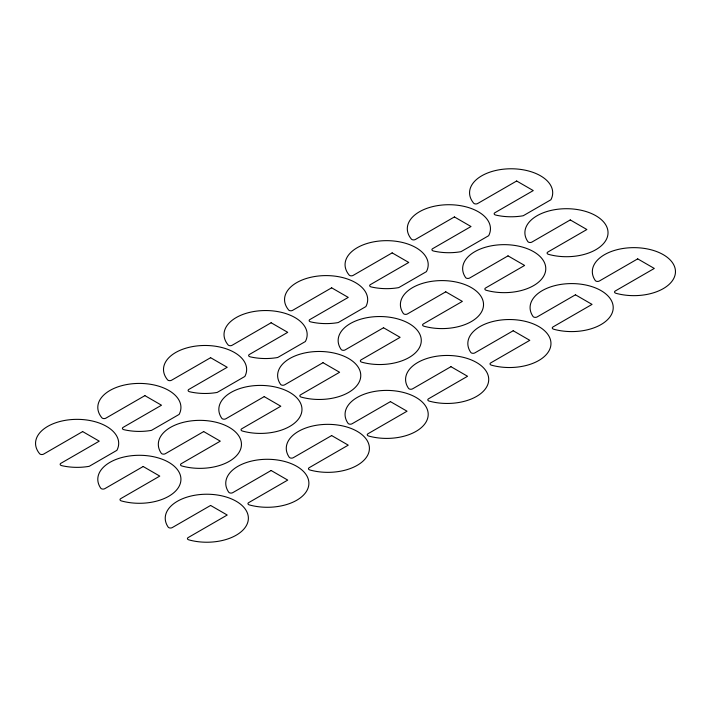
<?xml version="1.0" encoding="UTF-8"?>
<svg xmlns="http://www.w3.org/2000/svg" width="711" height="711" viewBox="0 0 711 711"><rect width="100%" height="100%" fill="white"/><g stroke="black" fill="none" stroke-linecap="round" stroke-linejoin="round"><path stroke-width="1.07" d="M82.645 431.577L43.575 454.133A2.444 1.413 0 0 1 39.647 453.742A41.567 24.005 0 0 1 73.953 419.419A41.567 24.005 0 0 1 116.888 450.339L89.222 466.318A41.567 24.005 0 0 1 61.67 465.634A2.444 1.413 0 0 1 60.853 463.323L99.247 441.158L82.645 431.577M144.902 395.636L105.823 418.192A2.444 1.413 0 0 1 101.895 417.81A41.567 24.005 0 0 1 136.201 383.487A41.567 24.005 0 0 1 179.136 414.406L151.47 430.377A41.567 24.005 0 0 1 123.918 429.693A2.444 1.413 0 0 1 123.101 427.391L161.495 405.217L144.902 395.636M210.607 357.695L171.529 380.261A2.444 1.413 0 0 1 167.6 379.87A41.567 24.005 0 0 1 201.906 345.546A41.567 24.005 0 0 1 244.842 376.466L217.175 392.436A41.567 24.005 0 0 1 189.624 391.761A2.444 1.413 0 0 1 188.806 389.45L227.209 367.285L210.607 357.695M271.122 322.758L232.053 345.315A2.444 1.413 0 0 1 228.115 344.933A41.567 24.005 0 0 1 262.43 310.609A41.567 24.005 0 0 1 305.366 341.529L277.699 357.5A41.567 24.005 0 0 1 250.148 356.824A2.444 1.413 0 0 1 249.321 354.513L287.724 332.339L271.122 322.758M331.646 287.822L292.568 310.378A2.444 1.413 0 0 1 288.639 309.987A41.567 24.005 0 0 1 322.945 275.664A41.567 24.005 0 0 1 365.881 306.583L338.214 322.563A41.567 24.005 0 0 1 310.663 321.879A2.444 1.413 0 0 1 309.845 319.568L348.248 297.402L331.646 287.822M392.161 252.876L353.091 275.433A2.444 1.413 0 0 1 349.154 275.05A41.567 24.005 0 0 1 383.469 240.727A41.567 24.005 0 0 1 426.404 271.646L398.738 287.617A41.567 24.005 0 0 1 371.186 286.942A2.444 1.413 0 0 1 370.36 284.631L408.763 262.457L392.161 252.876M454.409 216.935L415.34 239.5A2.444 1.413 0 0 1 411.402 239.109A41.567 24.005 0 0 1 445.717 204.786A41.567 24.005 0 0 1 488.653 235.705L460.986 251.676A41.567 24.005 0 0 1 433.434 251.001A2.444 1.413 0 0 1 432.617 248.69L471.011 226.525L454.409 216.935M516.666 181.003L477.588 203.559A2.444 1.413 0 0 1 473.659 203.168A41.567 24.005 0 0 1 507.965 168.845A41.567 24.005 0 0 1 550.901 199.764L523.234 215.744A41.567 24.005 0 0 1 495.683 215.06A2.444 1.413 0 0 1 494.865 212.749L533.259 190.584L516.666 181.003M143.169 466.514L104.766 488.688A2.444 1.413 0 0 1 100.766 488.208A41.567 24.005 0 0 1 135.028 455.422A41.567 24.005 0 0 1 180.327 483.391A41.567 24.005 0 0 1 121.368 500.926A2.444 1.413 0 0 1 120.692 498.66L159.771 476.094L143.169 466.514M203.693 431.577L165.29 453.742A2.444 1.413 0 0 1 161.29 453.271A41.567 24.005 0 0 1 195.543 420.485A41.567 24.005 0 0 1 240.842 448.454A41.567 24.005 0 0 1 181.883 465.989A2.444 1.413 0 0 1 181.216 463.714L220.286 441.158L203.693 431.577M264.208 396.631L225.805 418.806A2.444 1.413 0 0 1 221.805 418.326A41.567 24.005 0 0 1 256.067 385.54A41.567 24.005 0 0 1 301.366 413.509A41.567 24.005 0 0 1 242.407 431.044A2.444 1.413 0 0 1 241.731 428.777L280.809 406.221L264.208 396.631M322.998 362.69L284.596 384.864A2.444 1.413 0 0 1 280.596 384.384A41.567 24.005 0 0 1 314.857 351.598A41.567 24.005 0 0 1 360.157 379.567A41.567 24.005 0 0 1 301.197 397.102A2.444 1.413 0 0 1 300.522 394.836L339.6 372.271L322.998 362.69M383.522 327.753L345.119 349.919A2.444 1.413 0 0 1 341.12 349.448A41.567 24.005 0 0 1 375.372 316.662A41.567 24.005 0 0 1 420.672 344.631A41.567 24.005 0 0 1 361.712 362.166A2.444 1.413 0 0 1 361.046 359.89L400.115 337.334L383.522 327.753M445.77 291.812L407.367 313.978A2.444 1.413 0 0 1 403.368 313.507A41.567 24.005 0 0 1 437.629 280.721A41.567 24.005 0 0 1 482.92 308.69A41.567 24.005 0 0 1 423.96 326.225A2.444 1.413 0 0 1 423.294 323.949L462.363 301.393L445.77 291.812M508.018 255.871L469.615 278.045A2.444 1.413 0 0 1 465.616 277.566A41.567 24.005 0 0 1 499.877 244.78A41.567 24.005 0 0 1 545.168 272.748A41.567 24.005 0 0 1 486.217 290.284A2.444 1.413 0 0 1 485.542 288.017L524.611 265.452L508.018 255.871M570.266 219.93L531.864 242.104A2.444 1.413 0 0 1 527.864 241.624A41.567 24.005 0 0 1 562.125 208.838A41.567 24.005 0 0 1 607.425 236.807A41.567 24.005 0 0 1 548.465 254.342A2.444 1.413 0 0 1 547.79 252.076L586.868 229.52L570.266 219.93M210.607 505.45L172.204 527.615A2.444 1.413 0 0 1 168.205 527.144A41.567 24.005 0 0 1 202.466 494.358A41.567 24.005 0 0 1 247.766 522.327A41.567 24.005 0 0 1 188.806 539.862A2.444 1.413 0 0 1 188.131 537.587L227.209 515.031L210.607 505.45M271.122 470.504L232.728 492.679A2.444 1.413 0 0 1 228.729 492.208A41.567 24.005 0 0 1 262.981 459.413A41.567 24.005 0 0 1 308.281 487.382A41.567 24.005 0 0 1 249.321 504.917A2.444 1.413 0 0 1 248.654 502.65L287.724 480.094L271.122 470.504M331.646 435.567L293.243 457.733A2.444 1.413 0 0 1 289.244 457.262A41.567 24.005 0 0 1 323.505 424.476A41.567 24.005 0 0 1 368.805 452.445A41.567 24.005 0 0 1 309.845 469.98A2.444 1.413 0 0 1 309.169 467.705L348.248 445.148L331.646 435.567M390.437 401.626L352.034 423.792A2.444 1.413 0 0 1 348.035 423.321A41.567 24.005 0 0 1 382.296 390.535A41.567 24.005 0 0 1 427.595 418.503A41.567 24.005 0 0 1 368.636 436.039A2.444 1.413 0 0 1 367.96 433.763L407.039 411.207L390.437 401.626M450.952 366.68L412.558 388.855A2.444 1.413 0 0 1 408.558 388.384A41.567 24.005 0 0 1 442.811 355.589A41.567 24.005 0 0 1 488.11 383.558A41.567 24.005 0 0 1 429.151 401.093A2.444 1.413 0 0 1 428.484 398.827L467.554 376.27L450.952 366.68M513.2 330.748L474.806 352.914A2.444 1.413 0 0 1 470.806 352.443A41.567 24.005 0 0 1 505.059 319.657A41.567 24.005 0 0 1 550.358 347.626A41.567 24.005 0 0 1 491.399 365.161A2.444 1.413 0 0 1 490.732 362.886L529.802 340.329L513.2 330.748M575.448 294.807L537.054 316.973A2.444 1.413 0 0 1 533.054 316.502A41.567 24.005 0 0 1 567.307 283.716A41.567 24.005 0 0 1 612.606 311.685A41.567 24.005 0 0 1 553.647 329.22A2.444 1.413 0 0 1 552.98 326.944L592.05 304.388L575.448 294.807M637.705 258.866L599.302 281.041A2.444 1.413 0 0 1 595.303 280.561A41.567 24.005 0 0 1 629.555 247.775A41.567 24.005 0 0 1 674.855 275.744A41.567 24.005 0 0 1 615.895 293.279A2.444 1.413 0 0 1 615.228 291.012L654.298 268.447L637.705 258.866"/></g></svg>
